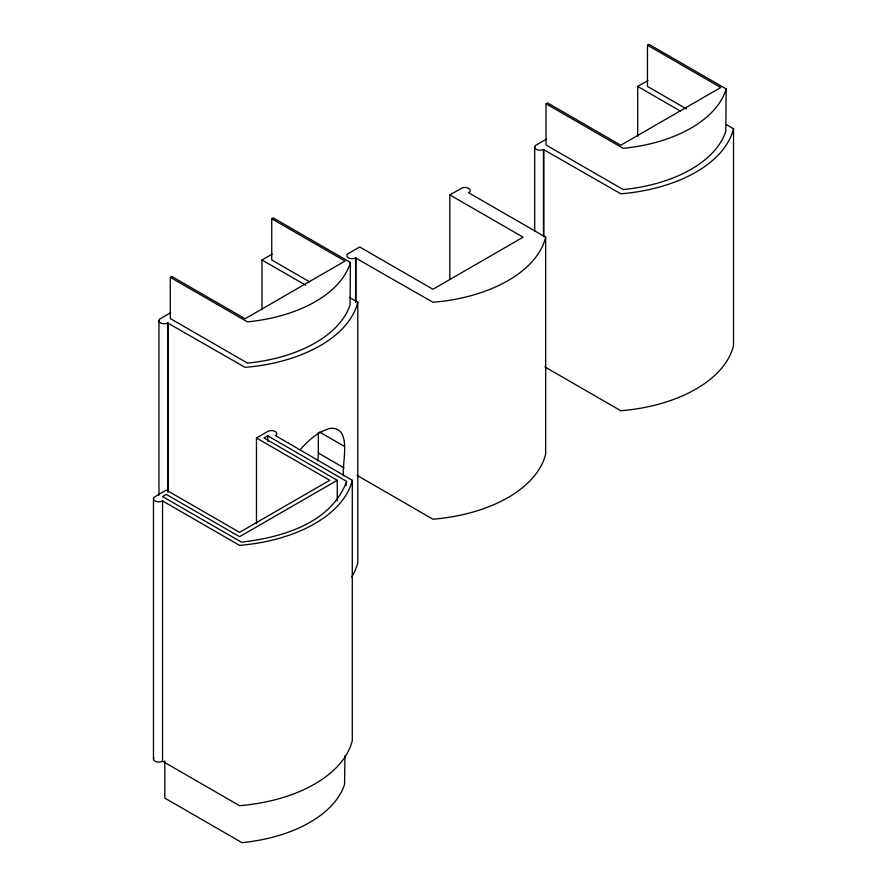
<?xml version="1.0" encoding="UTF-8"?>
<svg xmlns="http://www.w3.org/2000/svg" width="887" height="887" viewBox="0 0 887 887"><rect width="100%" height="100%" fill="white"/><g stroke="black" fill="none" stroke-linecap="round" stroke-linejoin="round"><path stroke-width="1.33" d="M300.449 449.432C308.488 440.262 318.278 431.437 330.374 428.321C353.048 426.714 341.428 464.577 343.535 475.809M726.431 124.635L733.527 128.737L732.595 131.986A132.839 76.692 0 0 1 730.023 138.394L729.236 139.969A132.839 76.692 0 0 1 620.8 193.809L543.476 149.504A5.311 3.071 0 0 1 535.726 148.983L535.493 148.772A5.311 3.071 0 0 1 536.258 145.002L546.403 139.148M350.42 262.441L350.077 263.572A125.932 72.712 0 0 1 249.424 321.682L247.462 321.881L170.293 277.332L170.293 318.544L247.462 363.093L249.424 362.905A125.932 72.712 0 0 0 350.077 304.795L350.42 262.441L273.251 217.892L271.744 218.756L271.744 259.98L309.563 281.811M337.26 480.299L239.568 536.69L166.301 494.392L162.543 496.565L241.43 542.101C281.634 537.633 331.294 523.263 346.629 481.364L267.752 435.827L263.993 437.99L337.26 480.299L337.26 500.634M726.154 88.9L725.81 90.03A125.932 72.712 0 0 1 625.158 148.14L623.195 148.34L546.037 103.79L546.037 145.002L623.195 189.552L625.158 189.363A125.932 72.712 0 0 0 725.81 131.254L726.154 88.9L648.985 44.35L647.477 45.215L647.477 86.438L686.483 108.946M170.293 277.332L171.801 276.467L245.067 318.766L345.01 261.055L271.744 218.756M170.67 312.69L160.525 318.544A5.311 3.071 0 0 0 160.381 322.801A5.311 3.071 0 0 0 167.743 323.045L245.067 367.351A132.839 76.692 0 0 0 353.503 313.51L354.29 311.936A132.839 76.692 0 0 0 357.794 302.279L349.511 297.5M261.975 309.829L261.975 259.98L272.121 254.114M546.037 103.79L547.534 102.925L620.8 145.224L720.743 87.514L647.477 45.215M449.842 279.183L449.842 194.896L462.216 187.9A5.311 3.071 0 0 1 469.09 188.687A5.311 3.071 0 0 1 468.635 192.734L545.66 237.195L545.66 454.133A132.839 76.692 0 0 1 432.934 519.205L357.095 475.421M637.709 136.177L637.709 86.438L647.854 80.573M256.476 523.84L256.476 437.99L267.752 431.481A5.311 3.071 0 0 1 275.114 431.404A5.311 3.071 0 0 1 275.547 435.65L352.294 480.299L352.294 740.612A132.839 76.692 0 0 1 259.037 803.212L256.299 803.666A132.839 76.692 0 0 1 245.2 805.152L239.568 805.695L162.543 761.223A5.311 3.071 0 0 1 155.868 761.611A5.311 3.071 0 0 1 153.85 757.908M449.842 194.896L523.108 237.195L432.934 289.262L359.667 246.963L348.391 253.471A5.311 3.071 0 0 0 348.247 257.718A5.311 3.071 0 0 0 355.609 257.973L432.934 302.279A132.839 76.692 0 0 0 545.66 237.195M637.709 86.438L680.251 110.997M544.906 366.93L620.8 410.748A132.839 76.692 0 0 0 733.527 345.664L733.527 128.737M261.975 259.98L305.705 285.226M319.508 432.024L344.067 446.205M318.333 432.712L318.333 453.046L344.067 467.904M256.476 437.99L329.753 480.299L239.568 532.355L166.301 490.056L154.183 497.197A5.311 3.071 0 0 0 155.558 501.166A5.311 3.071 0 0 0 162.543 500.9L239.568 545.372A132.839 76.692 0 0 0 352.294 480.299M543.775 149.349L543.775 236.397M543.476 149.504L543.476 236.552M534.706 147.175L534.706 231.463M357.794 302.279L357.794 562.591A132.839 76.692 0 0 1 351.74 576.96M355.909 257.807L355.909 302.023M355.609 257.973L355.609 302.19M346.141 482.971L346.141 485.688M344.921 755.735L344.577 784.341A125.932 72.712 0 0 1 243.925 842.45L241.974 842.65L164.805 798.1L164.805 761.002M267.752 435.827L267.752 441.249M168.042 322.89L168.042 491.819M167.743 323.045L167.743 491.975M162.543 500.9L162.543 761.223M158.973 320.717L158.973 495.179M153.473 498.671L153.473 758.995M318.333 453.046A39.848 23.007 -60 0 1 317.601 460.863"/></g></svg>
